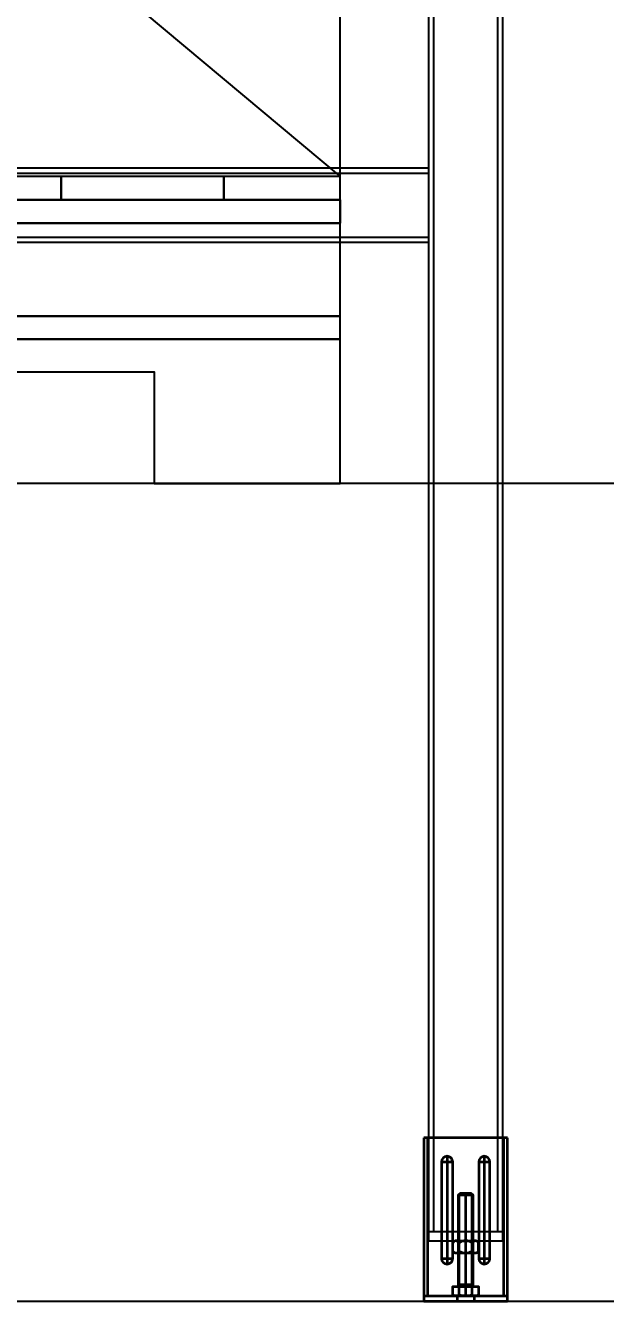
# Model space of a CAD drawing. Extents: x 0 to 210250, y -124674 to 148500.
# Drawn here: x 179639 to 180262, y 15339 to 16724 of the extents above; entities that cross this region are included whole.
import ezdxf

# ---------------------------------------------------------------- set-up
doc = ezdxf.new("R2010")
doc.units = 0
doc.header["$LTSCALE"] = 400
doc.header["$PDSIZE"] = 2
for name, pattern in [('CENTER', [23, 20, -1, 1, -1]), ('CENTER4', [8, 5, -1, 1, -1]), ('HIDDEN', [9.525, 6.35, -3.175])]:
    doc.linetypes.add(name, pattern=pattern)
doc.layers.get('0').update_dxf_attribs({"linetype": 'CONTINUOUS'})
doc.layers.get('DEFPOINTS').update_dxf_attribs({"linetype": 'CONTINUOUS'})
for name, color, linetype in [('11', 3, 'CONTINUOUS'), ('\\M+5BFF2\\M+5BCDC', 131, 'CONTINUOUS'), ('\\M+5C9FD\\M+5BDB5\\M+5CCA8\\M+5B5D7\\M+5BFF2', 233, 'CONTINUOUS'), ('DIM', 2, 'CONTINUOUS'), ('OUT', 7, 'CONTINUOUS'), ('WALL', 2, 'CONTINUOUS')]:
    doc.layers.add(name, color=color, linetype=linetype)
doc.layers.add('\\M+5BDC5\\M+5CCE3', color=132, linetype='CONTINUOUS', lineweight=35)
doc.layers.add('M16', color=109, linetype='CONTINUOUS', lineweight=35)
doc.styles.add('ROMANS', font='romans.shx', dxfattribs={"width": 0.8})
doc.styles.get("Standard").update_dxf_attribs({"font": 'ISOCP.SHX', "bigfont": 'CHINESET.SHX'})
doc.dimstyles.new('AM_ISO', dxfattribs={"dimscale": 300, "dimtxt": 3.5, "dimasz": 3.5, "dimexe": 1, "dimexo": 1, "dimgap": 1.5, "dimtad": 1, "dimdsep": 46, "dimtxsty": 'Standard', "dimcen": 0, "dimclrd": 256, "dimclre": 256, "dimclrt": 256, "dimadec": 0, "dimazin": 2, "dimtp": 0.1, "dimtm": 0.1, "dimtfac": 0.71, "dimtmove": 0, "dimatfit": 3, "dimfxl": 0, "dimlwd": -1, "dimlwe": -1, "dimarcsym": 0})

# ---------------------------------------------------------------- blocks, each defined once
blk = doc.blocks.new('A$C59AC08B8')
at = {"layer": 'WALL', "linetype": 'HIDDEN'}
blk.add_line((2337.27, 572.45), (2337.27, -1626.08), dxfattribs=at)
blk = doc.blocks.new('A$C7B524075')
at = {"layer": '\\M+5BDC5\\M+5CCE3'}
for p, q in [((-45, 176), (-45, 0)), ((45, 176), (-45, 176)), ((-41, 176), (-41, 6)), ((41, 6), (41, 176)), ((45, 0), (45, 176)), ((-26, 150), (-26, 46)), ((-14, 46), (-14, 150)), ((14, 150), (14, 46)), ((26, 46), (26, 150)), ((-45, 6), (45, 6)), ((-45, 0), (45, 0)), ((-9, 6), (-9, 0)), ((9, 6), (9, 0))]:
    blk.add_line(p, q, dxfattribs=at)
at = {"layer": '\\M+5BDC5\\M+5CCE3', "color": 2, "linetype": 'CENTER', "ltscale": 0.05}
for p, q in [((-20, 156), (-20, 40)), ((20, 156), (20, 40)), ((-26, 150), (-14, 150)), ((14, 150), (26, 150)), ((-26, 46), (-14, 46)), ((14, 46), (26, 46))]:
    blk.add_line(p, q, dxfattribs=at)
at = {"layer": '\\M+5BDC5\\M+5CCE3'}
for centre, start, end in [((-20, 150), 0, 180), ((20, 150), 0, 180), ((-20, 46), 180, 0), ((20, 46), 180, 0)]:
    blk.add_arc(centre, 6, start, end, dxfattribs=at)
blk = doc.blocks.new('A$C79E93AB4')
at = {"layer": 'M16', "color": 2, "linetype": 'CENTER4', "ltscale": 0.25}
blk.add_line((0, 13.9), (110, 13.9), dxfattribs=at)
at = {"layer": 'M16'}
for p, q in [((1.1, 20.8), (10, 20.8)), ((12, 21.9), (12, 5.9)), ((1.1, 6.9), (10, 6.9))]:
    blk.add_line(p, q, dxfattribs=at)
blk.add_lwpolyline([(0, 25.9), (1.1, 27.7), (10, 27.7), (10, 0), (1.1, 0), (0, 1.9)], close=True, dxfattribs=at)
for points in [[(10, 21.9), (12, 20.9), (109, 20.9)], [(10.6, 5.9), (108, 5.9), (108, 21.9), (10.6, 21.9)], [(108, 5.9), (110, 7.9), (110, 19.9), (108, 21.9)], [(10, 5.9), (12, 6.9), (109, 6.9)]]:
    blk.add_lwpolyline(points, dxfattribs=at)
for centre, radius, start, end in [((6.1, 24.2), 6.13, 145.6158, 214.3842), ((22.9, 13.9), 22.9, 162.412, 197.588), ((10.6, 22.5), 0.6, 180, 270), ((6.1, 3.5), 6.13, 145.6158, 214.3842), ((10.6, 5.3), 0.6, 90, 180)]:
    blk.add_arc(centre, radius, start, end, dxfattribs=at)
blk = doc.blocks.new('A$C6DB33574')
at = {"layer": 'M16'}
for p, q in [((0, 24.2), (0, 3.5)), ((2, 27.7), (11, 27.7)), ((2, 20.8), (11, 20.8)), ((13, 24.2), (13, 3.5)), ((2, 6.9), (11, 6.9)), ((2, 0), (11, 0))]:
    blk.add_line(p, q, dxfattribs=at)
for centre, radius, start, end in [((4, 24.2), 4, 120.0301, 239.9699), ((13, 13.8), 13, 147.8143, 212.1857), ((9, 24.2), 4, 300.0301, 59.9699), ((0, 13.8), 13, 327.8143, 32.1857), ((4, 3.5), 4, 120.0301, 239.9699), ((9, 3.5), 4, 300.0301, 59.9699)]:
    blk.add_arc(centre, radius, start, end, dxfattribs=at)
blk = doc.blocks.new('A$C50EB0B21')
at = {"layer": '\\M+5BFF2\\M+5BCDC', "ltscale": 0.3}
for p, q in [((-80, 3640), (-80, -179.4)), ((-74.5, 3640), (-74.5, -169.4)), ((-5.5, -169.4), (-5.5, 3640)), ((0, -179.4), (0, 3640)), ((-1580, 975), (-80, 975)), ((-1580, 969.5), (-80, 969.5)), ((-1580, 900.5), (-80, 900.5)), ((-1580, 895), (-80, 895)), ((-80, -169.4), (0, -169.4)), ((-80, -179.4), (0, -179.4))]:
    blk.add_line(p, q, dxfattribs=at)
blk = doc.blocks.new('A$C198B4F51')
at = {"layer": '\\M+5BDC5\\M+5CCE3'}
blk.add_blockref('A$C7B524075', (790, -1089.4), dxfattribs=at)
at = {"layer": '\\M+5BFF2\\M+5BCDC', "ltscale": 0.3}
blk.add_blockref('A$C50EB0B21', (830, -845), dxfattribs=at)
at = {"layer": 'OUT', "rotation": 90}
for name, p in [('A$C79E93AB4', (803.9, -1083.4)), ('A$C6DB33574', (803.8, -1037.4))]:
    blk.add_blockref(name, p, dxfattribs=at)
blk = doc.blocks.new('A$C7E64000')
at = {"layer": '11'}
for p, q in [((0, 25), (0, 1265)), ((1300, 1265), (0, 1265)), ((0, 1265), (1300, 175)), ((1300, 1265), (0, 175)), ((1300, 25), (1300, 1265)), ((0, 175), (0, 150)), ((125, 175), (0, 175)), ((125, 150), (125, 175)), ((125, 175), (125, 150)), ((250, 175), (125, 175)), ((250, 175), (250, 150)), ((375, 175), (250, 175)), ((250, 150), (250, 175)), ((375, 175), (375, 150)), ((500, 175), (375, 175)), ((375, 150), (375, 175)), ((500, 175), (500, 150)), ((625, 175), (500, 175)), ((500, 150), (500, 175)), ((625, 150), (625, 175)), ((625, 175), (625, 150)), ((750, 175), (625, 175)), ((750, 150), (750, 175)), ((750, 175), (750, 150)), ((1175, 175), (750, 175)), ((875, 150), (875, 175)), ((875, 175), (875, 150)), ((1000, 175), (875, 175)), ((1000, 150), (1000, 175)), ((1000, 175), (1000, 150)), ((1175, 175), (1175, 150)), ((1300, 175), (1175, 175)), ((1175, 150), (1175, 175)), ((1300, 150), (1300, 175)), ((1300, 150), (0, 150)), ((1300, 150), (0, 150)), ((750, 150), (1175, 150)), ((1175, 150), (1300, 150)), ((1300, 150), (1300, 125)), ((1300, 150), (1300, 125)), ((0, 125), (0, 25)), ((0, 125), (1300, 125)), ((1300, 125), (0, 125)), ((1300, 125), (1170, 125)), ((1300, 25), (1300, 125)), ((0, 25), (0, 0)), ((1300, 25), (0, 25)), ((0, 25), (1300, 25)), ((1300, 0), (1300, 25)), ((1300, 0), (1300, 25)), ((0, 0), (1300, 0))]:
    blk.add_line(p, q, dxfattribs=at)
blk = doc.blocks.new('A$C1DDB0F0B')
at = {"layer": '\\M+5C9FD\\M+5BDB5\\M+5CCA8\\M+5B5D7\\M+5BFF2', "color": 4, "ltscale": 0.3}
blk.add_lwpolyline([(0, 155), (0, 0), (200, 0), (200, 120), (550, 120), (550, 0), (750, 0), (750, 120), (1100, 120), (1100, 0), (1300, 0), (1300, 155)], close=True, dxfattribs=at)
at = {"layer": '\\M+5C9FD\\M+5BDB5\\M+5CCA8\\M+5B5D7\\M+5BFF2', "ltscale": 0.3}
blk.add_blockref('A$C7E64000', (0, 155), dxfattribs=at)
blk = doc.blocks.new('A$C6703619D')
at = {"layer": '\\M+5BFF2\\M+5BCDC', "ltscale": 0.3}
blk.add_blockref('A$C198B4F51', (-73.4, -1170.6), dxfattribs=at)
at = {"layer": '\\M+5C9FD\\M+5BDB5\\M+5CCA8\\M+5B5D7\\M+5BFF2', "ltscale": 0.3}
blk.add_blockref('A$C1DDB0F0B', (-718.4, -1380), dxfattribs=at)
blk = doc.blocks.new('*D115')
at = {"layer": 'DEFPOINTS', "color": 0, "transparency": 16777216}
for p in [(180416.6, 18051.5), (170539.6, 15351.5), (172041.3, 15351.5)]:
    blk.add_point(p, dxfattribs=at)
at = {"layer": 'DIM', "linetype": 'ByBlock', "transparency": 16777216}
for p, q in [((180116.6, 18051.5), (170239.6, 18051.5)), ((170539.6, 17151.5), (170539.6, 16251.5)), ((171741.3, 15351.5), (170239.6, 15351.5))]:
    blk.add_line(p, q, dxfattribs=at)
at = {"layer": 'DIM', "transparency": 16777216}
for points in [[(170389.6, 17151.5), (170689.6, 17151.5), (170539.6, 18051.5)], [(170389.6, 16251.5), (170689.6, 16251.5), (170539.6, 15351.5)]]:
    blk.add_solid(points, dxfattribs=at)
at = {"layer": 'DIM', "transparency": 16777216, "insert": (169819.6, 16701.5), "char_height": 900, "attachment_point": 5, "rotation": 90, "style": 'ROMANS'}
blk.add_mtext('2700', dxfattribs=at)

msp = doc.modelspace()

# ---------------------------------------------------------------- linework, layer by layer
at = {"color": 0}
msp.add_lwpolyline([(180876.632, 16231.509), (178571.645, 16231.509), (178571.642, 15351.493), (180876.629, 15351.493)], close=True, dxfattribs=at)

# ---------------------------------------------------------------- block references
at = {"color": 0, "xscale": 10, "yscale": 10, "zscale": 10, "rotation": 90}
msp.add_blockref('A$C59AC08B8', (177765.854, -8021.158), dxfattribs=at)
msp.add_blockref('A$C6703619D', (179395.045, 17611.501))

# ---------------------------------------------------------------- dimensions: what is measured, and where the dimension line sits
at = {"layer": 'DIM'}
dim = msp.add_linear_dim(base=(170539.602, 15351.501), p1=(180416.643, 18051.501), p2=(172041.332, 15351.501), angle=90, dimstyle='AM_ISO', override={"dimtxt": 3, "dimasz": 3, "dimgap": 0.9, "dimtxsty": 'ROMANS', "dimfxl": 10}, dxfattribs=at)
dim.commit()
dim.dimension.update_dxf_attribs({"geometry": '*D115', "text_midpoint": (170539.602, 16701.501), "dimtype": 160})

doc.saveas('drawing.dxf')
